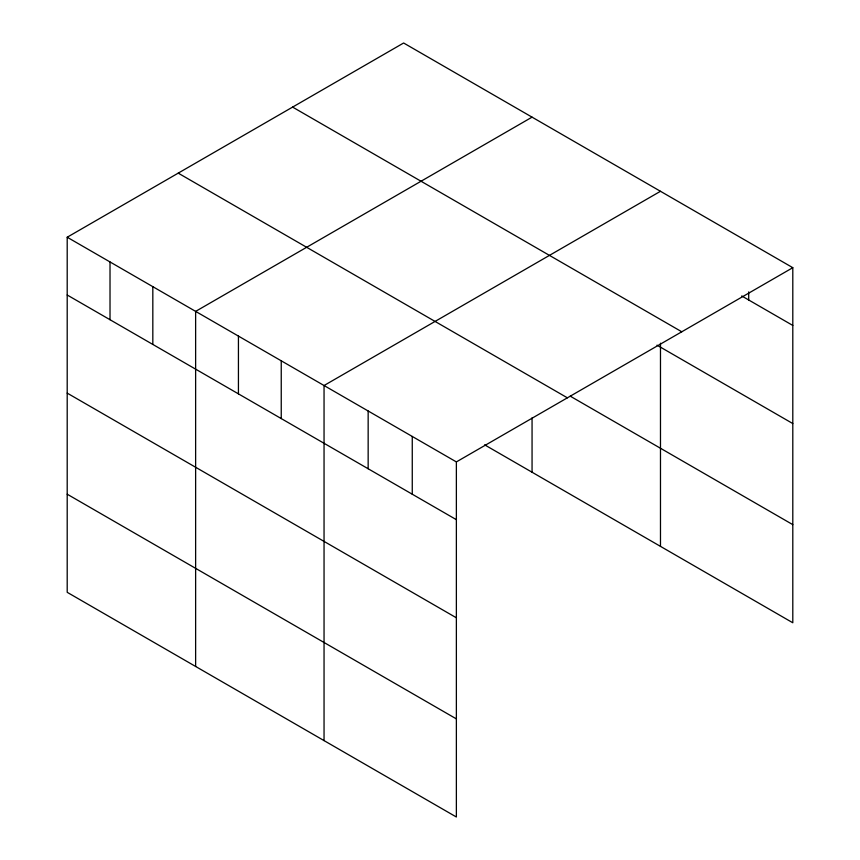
<?xml version="1.0" encoding="UTF-8"?>
<svg xmlns="http://www.w3.org/2000/svg" width="860" height="860" viewBox="0 0 860 860"><rect width="100%" height="100%" fill="white"/><g stroke="black" fill="none" stroke-linecap="round" stroke-linejoin="round"><path stroke-width="1.29" d="M67.198 237.231L456.37 461.917L456.37 817L67.198 592.314L67.198 237.231L403.63 43L792.802 267.686L792.802 622.769L484.621 444.835M532.06 117.143L195.628 311.385L195.628 666.468M660.48 191.285L324.048 385.527L324.048 740.611M456.37 461.917L792.802 267.686M741.728 295.958L792.802 325.445M292.615 107.102L681.776 331.777M657.008 345.161L792.802 423.561M570.234 396.159L792.802 524.643M178.224 173.139L567.385 397.825M67.198 295.002L456.37 519.677M67.198 393.117L456.37 617.792M67.198 494.199L456.37 718.885M748.695 291.916L748.695 299.979M660.48 343.194L660.48 546.369M532.06 417.863L532.06 472.226M412.262 436.45L412.262 494.221M368.155 410.994L368.155 468.754M281.241 360.813L281.241 418.573M238.435 336.099L238.435 393.858M152.822 286.67L152.822 344.43M110.016 261.956L110.016 319.716"/></g></svg>
